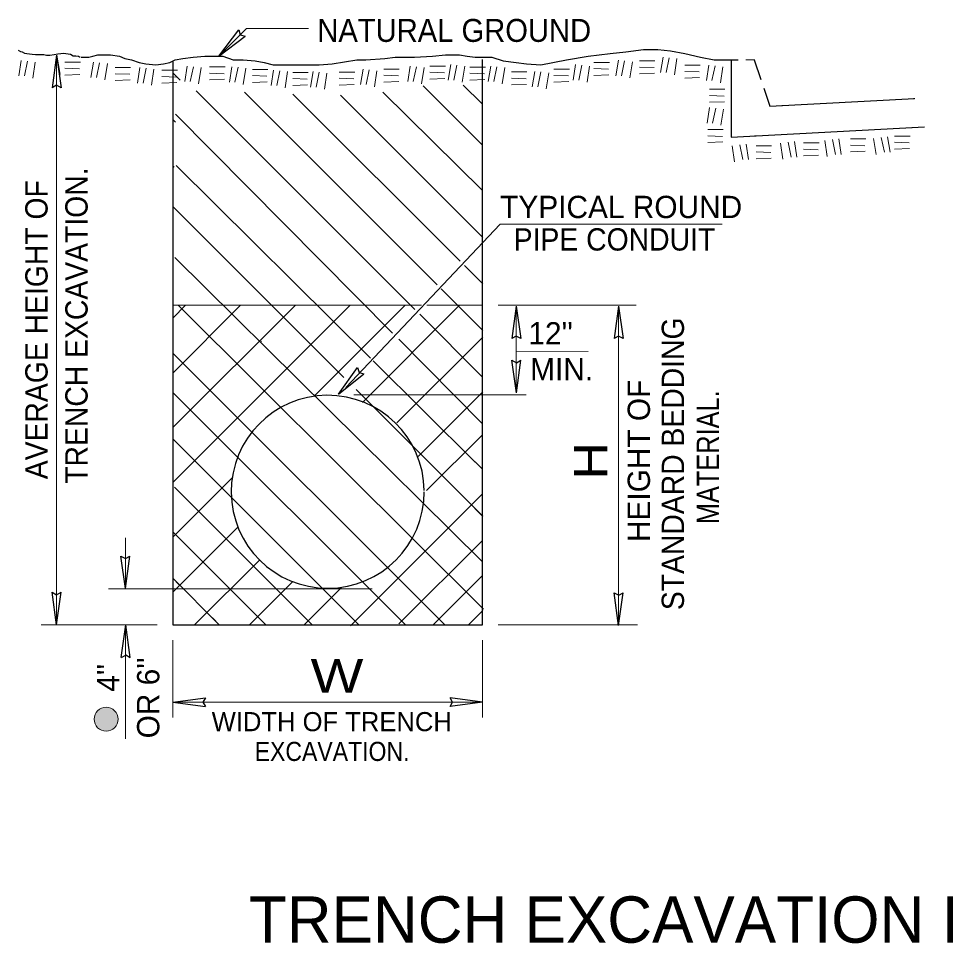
# Model space of a CAD drawing. Extents: x 701 to 1070, y -298 to -22.
# Drawn here: x 854.7 to 908.2, y -153 to -99.7 of the extents above; entities that cross this region are included whole.
import ezdxf

# ---------------------------------------------------------------- set-up
doc = ezdxf.new("R2010")
doc.units = 0
doc.header["$LTSCALE"] = 0.62
doc.layers.add('1', color=7, linetype='Continuous', lineweight=13)

msp = doc.modelspace()

# ---------------------------------------------------------------- hatches: boundary and pattern name
at = {"layer": '1'}
msp.add_hatch(color=256, dxfattribs=at).paths.add_polyline_path([(860.3789, -140.0547, 1), (859.0011, -140.0547, 1)])

# ---------------------------------------------------------------- linework, layer by layer
at = {"layer": '1', "lineweight": 25}
for p, q in [((866.1793, -101.8916), (867.3218, -100.3849)), ((866.1793, -101.8916), (867.6858, -100.749)), ((856.8398, -101.847), (856.5825, -103.7203)), ((856.8398, -101.847), (857.0973, -103.7203)), ((856.8408, -101.8467), (857.0368, -102.9513)), ((895.6259, -102.105), (895.6259, -106.56)), ((895.6259, -102.105), (896.0358, -102.105)), ((896.9624, -102.105), (897.3366, -103.2455)), ((897.5148, -103.7444), (897.8534, -104.778)), ((897.8534, -104.778), (906.1753, -104.3325)), ((895.6259, -106.56), (906.7456, -105.9719)), ((883.2781, -116.2814), (883.0207, -118.1547)), ((883.2781, -116.2814), (883.5355, -118.1547)), ((889.1598, -116.2814), (888.9023, -118.1547)), ((889.1598, -116.2814), (889.4172, -118.1547)), ((873.0453, -121.3567), (874.1433, -119.8172)), ((883.2799, -121.2681), (883.0225, -119.3948)), ((883.2799, -121.2681), (883.5373, -119.3948)), ((873.0453, -121.3567), (874.5178, -120.1705)), ((860.8023, -132.5397), (860.5449, -130.6664)), ((860.8023, -132.5397), (861.0598, -130.6664)), ((856.8417, -134.618), (856.5843, -132.7447)), ((856.8417, -134.618), (857.0991, -132.7447)), ((889.1616, -134.6531), (888.9042, -132.7797)), ((889.1616, -134.6531), (889.419, -132.7797)), ((860.8005, -134.6273), (860.5431, -136.5006)), ((860.8005, -134.6273), (861.0579, -136.5006)), ((863.5237, -139.0742), (865.3969, -138.8168)), ((863.5237, -139.0742), (865.3969, -139.3317)), ((881.3428, -139.0724), (879.4694, -138.815)), ((881.3428, -139.0724), (879.4694, -139.3298))]:
    msp.add_line(p, q, dxfattribs=at)
at = {"layer": '1'}
for p, q in [((854.8093, -102.1495), (854.6668, -103.0405)), ((855.1657, -102.1852), (854.9875, -103.0405)), ((856.8408, -134.6183), (856.8408, -102.1724)), ((889.1483, -102.1317), (889.0058, -103.0227)), ((889.5048, -102.1674), (889.3266, -103.0227)), ((889.9503, -102.2208), (889.8076, -103.1475)), ((890.3601, -102.1674), (891.2511, -102.1674)), ((891.7143, -101.9536), (891.5718, -102.8446)), ((892.0708, -101.9892), (891.8926, -102.8446)), ((892.5163, -102.0427), (892.3738, -102.9693)), ((895.6259, -102.105), (895.6259, -102.5149)), ((896.4813, -102.105), (896.998, -102.105)), ((855.6112, -102.2387), (855.4687, -103.1653)), ((857.3219, -102.2387), (858.2129, -102.2387)), ((857.3219, -102.595), (858.1595, -102.6307)), ((858.9614, -102.2387), (858.8188, -103.1297)), ((859.3178, -102.2743), (859.1396, -103.1297)), ((859.7633, -102.3277), (859.6207, -103.2544)), ((860.2088, -102.5505), (861.0998, -102.5505)), ((861.6344, -102.5595), (861.4918, -103.4505)), ((861.9908, -102.595), (861.8126, -103.4505)), ((862.4363, -102.6486), (862.2937, -103.5752)), ((862.8996, -102.7109), (863.7906, -102.7109)), ((864.3519, -102.4703), (864.2093, -103.3613)), ((864.7083, -102.5059), (864.5302, -103.3613)), ((865.1537, -102.5595), (865.0112, -103.486)), ((865.6438, -102.5149), (866.5348, -102.5149)), ((866.9179, -102.5059), (866.7753, -103.3969)), ((867.2743, -102.5416), (867.0961, -103.3969)), ((867.7198, -102.595), (867.5772, -103.5217)), ((868.1028, -102.6575), (868.9938, -102.6575)), ((869.3236, -102.702), (869.1809, -103.593)), ((869.68, -102.7377), (869.5018, -103.593)), ((874.4646, -102.6486), (874.3221, -103.5396)), ((874.821, -102.6842), (874.6428, -103.5396)), ((875.2665, -102.7377), (875.124, -103.6642)), ((875.6586, -102.6396), (876.5496, -102.6396)), ((877.1733, -102.4703), (877.0308, -103.3613)), ((877.5297, -102.5059), (877.3515, -103.3613)), ((877.9752, -102.5595), (877.8327, -103.486)), ((878.3137, -102.4703), (879.2047, -102.4703)), ((879.5077, -102.3812), (879.3651, -103.2722)), ((879.8641, -102.4168), (879.6858, -103.2722)), ((880.3096, -102.4703), (880.167, -103.3969)), ((880.6125, -102.5238), (881.5035, -102.5238)), ((881.8065, -102.4703), (881.6639, -103.3613)), ((882.1629, -102.5059), (881.9847, -103.3613)), ((882.6084, -102.5595), (882.4658, -103.486)), ((885.4417, -102.6486), (886.3327, -102.6486)), ((886.6891, -102.3812), (886.5466, -103.2722)), ((887.0455, -102.4168), (886.8673, -103.2722)), ((887.491, -102.4703), (887.3485, -103.3969)), ((887.7405, -102.2565), (888.6315, -102.2565)), ((887.7405, -102.6129), (888.5781, -102.6486)), ((890.3601, -102.5238), (891.1977, -102.5595)), ((892.9618, -102.4168), (893.8528, -102.4168)), ((894.3518, -102.4168), (894.2092, -103.3078)), ((894.7081, -102.4525), (894.5299, -103.3078)), ((895.1536, -102.5059), (895.0111, -103.4326)), ((857.3219, -102.9871), (858.1773, -102.9514)), ((860.2088, -102.9069), (861.0463, -102.9426)), ((860.2088, -103.2989), (861.0642, -103.2632)), ((862.8996, -103.0673), (863.7372, -103.103)), ((863.5232, -102.8623), (863.9399, -103.2773)), ((865.6438, -102.8713), (866.4813, -102.9069)), ((865.6438, -103.2632), (866.4991, -103.2277)), ((868.1028, -103.0138), (868.9404, -103.0495)), ((870.1255, -102.7911), (869.9828, -103.7177)), ((870.4195, -102.8357), (871.3105, -102.8357)), ((870.4195, -103.1921), (871.257, -103.2277)), ((871.5867, -102.7911), (871.4441, -103.6821)), ((871.9431, -102.8267), (871.7648, -103.6821)), ((872.3886, -102.8802), (872.246, -103.8068)), ((873.0925, -102.8177), (873.9835, -102.8177)), ((873.0925, -103.1742), (873.93, -103.2098)), ((875.6586, -102.996), (876.4962, -103.0317)), ((878.3137, -102.8267), (879.1513, -102.8623)), ((878.3137, -103.2187), (879.1692, -103.1832)), ((880.6125, -102.8802), (881.4501, -102.9158)), ((880.6125, -103.2722), (881.4678, -103.2366)), ((883.0004, -102.8089), (883.8914, -102.8089)), ((883.0004, -103.1653), (883.8379, -103.2009)), ((884.3369, -102.7732), (884.1943, -103.6642)), ((884.6933, -102.8089), (884.5152, -103.6642)), ((885.1388, -102.8623), (884.9962, -103.789)), ((885.4417, -103.005), (886.2793, -103.0405)), ((887.7405, -103.005), (888.5958, -102.9693)), ((890.3601, -102.9158), (891.2154, -102.8802)), ((892.9618, -102.7732), (893.7993, -102.8089)), ((892.9618, -103.1653), (893.8171, -103.1297)), ((895.6259, -103.1386), (895.6259, -104.0296)), ((862.8996, -103.4593), (863.7549, -103.4237)), ((868.1028, -103.4059), (868.9582, -103.3702)), ((870.4195, -103.5841), (871.2748, -103.5485)), ((873.0925, -103.5662), (873.9478, -103.5306)), ((875.6586, -103.3881), (876.5139, -103.3524)), ((877.9258, -103.6038), (881.3431, -107.0212)), ((880.2239, -103.5671), (881.2881, -104.6311)), ((883.0004, -103.5573), (883.8558, -103.5217)), ((885.4417, -103.3969), (886.2972, -103.3613)), ((894.3873, -103.8068), (895.2783, -103.8068)), ((864.8718, -103.8909), (877.4495, -116.4686)), ((867.6396, -103.9683), (878.7262, -115.0547)), ((870.4353, -104.0909), (880.0399, -113.6952)), ((873.1598, -104.1387), (881.3608, -112.3432)), ((875.5955, -103.9632), (881.3336, -109.6257)), ((894.3873, -104.1632), (895.2249, -104.1988)), ((906.1097, -104.3365), (906.1986, -104.3317)), ((894.3873, -104.8582), (894.2448, -105.7492)), ((894.3873, -104.5552), (895.2428, -104.5197)), ((894.7438, -104.8938), (894.5656, -105.7492)), ((897.8534, -104.778), (897.9423, -104.7732)), ((898.5562, -104.7404), (899.4459, -104.6929)), ((863.6703, -105.2395), (876.1671, -117.8359)), ((895.1893, -104.9473), (895.0468, -105.8739)), ((863.5232, -105.5353), (863.6871, -105.6992)), ((906.0182, -106.0107), (906.7477, -105.972)), ((894.2894, -106.1235), (895.1804, -106.1235)), ((894.2894, -106.4798), (895.1269, -106.5154)), ((895.6259, -106.1502), (895.6259, -106.56)), ((896.9783, -106.4885), (897.8681, -106.4415)), ((905.0348, -106.4977), (905.9258, -106.4977)), ((894.2894, -106.8718), (895.1448, -106.8362)), ((895.6259, -106.56), (896.3554, -106.5215)), ((896.1338, -106.9966), (896.3119, -107.8519)), ((896.4901, -106.9609), (896.6328, -107.8519)), ((898.4682, -106.9075), (898.6108, -107.8342)), ((898.9137, -106.8541), (899.0919, -107.7094)), ((899.2701, -106.8184), (899.4127, -107.7094)), ((899.7958, -106.8897), (900.6868, -106.8897)), ((901.0164, -106.7472), (901.159, -107.6737)), ((901.4619, -106.6937), (901.6402, -107.5491)), ((901.8183, -106.6581), (901.9608, -107.5491)), ((902.4866, -106.6581), (903.3776, -106.6581)), ((902.4866, -107.0145), (903.3242, -107.05)), ((903.8231, -106.6313), (903.9656, -107.558)), ((904.2686, -106.5778), (904.4468, -107.4332)), ((904.625, -106.5422), (904.7675, -107.4332)), ((905.0348, -106.8541), (905.8724, -106.8897)), ((895.6883, -107.05), (895.8308, -107.9767)), ((897.0693, -107.05), (897.9603, -107.05)), ((897.0693, -107.4064), (897.9068, -107.4421)), ((899.7958, -107.2461), (900.6333, -107.2817)), ((902.4866, -107.4064), (903.3419, -107.3708)), ((905.0348, -107.2461), (905.8902, -107.2104)), ((897.0693, -107.7985), (897.9247, -107.7628)), ((899.7958, -107.6382), (900.6512, -107.6025)), ((863.5232, -108.2083), (863.599, -108.2837)), ((863.7206, -108.2005), (874.8861, -119.2709)), ((863.5588, -110.5797), (873.3652, -120.3856)), ((873.4818, -120.9627), (882.35, -111.5593)), ((882.35, -111.5593), (895.1113, -111.5593)), ((863.5232, -113.2343), (863.5485, -113.2596)), ((863.6451, -113.4879), (881.3049, -130.9812)), ((881.3521, -115.0074), (880.2915, -113.9468)), ((881.3088, -114.9642), (881.3466, -115.0019)), ((881.361, -117.6893), (878.9549, -115.2833)), ((863.5144, -116.2371), (877.8177, -116.2371)), ((863.5322, -123.276), (870.571, -116.2371)), ((863.5322, -120.1396), (867.4168, -116.2371)), ((863.5322, -116.9855), (864.2628, -116.2371)), ((877.6557, -129.9947), (863.8388, -116.2218)), ((873.7251, -116.2371), (865.4014, -124.5607)), ((871.6284, -121.4878), (876.8793, -116.2371)), ((880.0156, -116.2371), (874.4298, -121.8228)), ((881.3343, -116.2371), (878.1379, -116.2371)), ((882.2253, -116.2371), (890.1689, -116.2371)), ((883.279, -121.2685), (883.279, -116.6309)), ((889.1607, -116.2811), (889.1607, -134.6534)), ((877.7257, -116.7449), (881.3431, -120.3663)), ((881.1608, -117.4892), (881.3623, -117.6908)), ((876.4022, -123.0028), (881.3521, -118.0725)), ((876.5208, -118.1924), (881.3431, -123.053)), ((868.5973, -118.2906), (868.6224, -118.3157)), ((863.5233, -118.9916), (879.1763, -134.6273)), ((883.279, -118.9046), (887.4152, -118.8862)), ((875.0505, -119.4338), (880.9202, -125.2537)), ((881.2664, -120.2856), (881.342, -120.3612)), ((863.5233, -121.2533), (876.906, -134.6183)), ((873.9419, -121.3967), (883.8363, -121.3967)), ((874.0698, -121.0902), (880.47, -127.4904)), ((877.6276, -124.9333), (881.3521, -121.2087)), ((863.5233, -123.9263), (874.1938, -134.5967)), ((881.3431, -123.6888), (878.1105, -126.9002)), ((864.1208, -125.8415), (865.7688, -124.1931)), ((881.3431, -125.6729), (880.9103, -125.2439)), ((863.5322, -126.4301), (864.1785, -125.7837)), ((863.5322, -129.5842), (866.9438, -126.1727)), ((871.5421, -134.6183), (863.6293, -126.7052)), ((881.3431, -127.0898), (878.9596, -129.4674)), ((881.361, -128.3813), (880.4249, -127.4452)), ((880.8008, -127.8212), (881.3552, -128.3756)), ((863.5322, -132.7383), (867.2823, -128.9882)), ((863.5233, -129.2723), (868.8691, -134.6183)), ((863.5233, -129.2723), (863.6744, -129.4235)), ((873.7428, -134.6712), (878.9931, -129.434)), ((860.8014, -132.5401), (860.8014, -129.6179)), ((876.5205, -134.5617), (881.3256, -129.7685)), ((877.3242, -129.6712), (881.3967, -133.7273)), ((864.7796, -134.6273), (868.5202, -130.8866)), ((863.5233, -131.9453), (866.1961, -134.6183)), ((863.5233, -131.9453), (863.9139, -132.336)), ((867.9336, -134.6273), (870.4275, -132.1333)), ((878.4937, -134.6273), (881.3431, -131.7907)), ((874.9812, -132.5578), (859.8352, -132.5578)), ((864.2288, -132.651), (865.4889, -133.911)), ((871.0878, -134.6273), (873.2157, -132.4993)), ((880.5323, -134.6273), (881.3521, -133.8076)), ((865.8038, -134.226), (866.1943, -134.6167)), ((862.6323, -134.6183), (855.9498, -134.6183)), ((860.8014, -141.1851), (860.8014, -134.6094)), ((868.7146, -134.4637), (868.8658, -134.6149)), ((876.6733, -134.3865), (876.9128, -134.6257)), ((882.2341, -134.6183), (890.2418, -134.6183)), ((863.5233, -135.5093), (863.5233, -139.9643)), ((881.3431, -135.5093), (881.3431, -139.9643)), ((863.5233, -139.0733), (881.3431, -139.0733))]:
    msp.add_line(p, q, dxfattribs=at)
msp.add_lwpolyline([(866.1783, -101.8912), (867.7643, -100.3052), (871.3283, -100.3052)], dxfattribs=at)
at = {"layer": '1', "lineweight": 25}
for points in [[(867.3218, -100.3849), (867.4033, -100.6713), (867.6858, -100.749)], [(858.2041, -101.9624), (858.1505, -101.9624), (858.0971, -101.9267), (857.9545, -101.909), (857.7941, -101.8912), (857.6338, -101.8021), (857.509, -101.7842), (857.3665, -101.7665), (857.2418, -101.7486), (857.0813, -101.7665), (856.921, -101.7842), (856.7072, -101.8199), (856.4576, -101.8556), (856.2617, -101.8556), (856.1013, -101.8199), (855.9587, -101.8199), (855.8162, -101.8199), (855.6379, -101.8199), (855.4419, -101.8021), (855.2815, -101.7842), (855.139, -101.7665), (855.0143, -101.7486), (854.8717, -101.6773), (854.7826, -101.6417), (854.6578, -101.5704)], [(858.2575, -101.9624), (858.703, -101.9624), (858.9168, -101.8912), (859.2198, -101.8199), (859.5049, -101.8199), (859.9504, -101.8199), (860.4671, -101.8912), (860.7701, -102.0337), (861.1443, -102.105), (861.5898, -102.2654), (861.964, -102.3367), (862.5521, -102.4079), (862.9976, -102.3367), (863.354, -102.2654), (863.6569, -102.105), (864.1024, -102.0337), (864.6905, -101.9624), (865.3675, -101.8912), (865.9556, -101.8912), (866.4011, -101.8912), (866.9891, -102.105), (867.5772, -102.105), (868.2544, -102.1763), (868.7711, -102.2654), (869.2879, -102.4079), (869.9473, -102.4079), (870.464, -102.4079), (871.1412, -102.4079), (871.9431, -102.4079), (872.6915, -102.3367), (874.0993, -102.105), (874.6161, -102.105), (875.7209, -102.0337), (876.3089, -101.9624), (877.4317, -101.9624), (878.4653, -101.8912), (879.2137, -101.8199), (880.0156, -101.8199), (880.4611, -101.8912), (880.9066, -101.9624), (881.3521, -101.9624), (881.8688, -101.9624), (882.5282, -102.1763), (883.2767, -102.2654), (883.8647, -102.3367), (884.6843, -102.4079), (886.1635, -102.105), (887.4109, -101.8912), (888.6761, -101.7486), (889.5671, -101.6595), (890.6006, -101.5169), (891.4204, -101.5169), (892.151, -101.5882), (892.9707, -101.7486), (893.8617, -101.9624), (894.6636, -102.105), (895.2695, -102.105), (895.6259, -102.105)], [(863.5233, -102.2287), (863.5233, -134.6273), (881.3431, -134.6273), (881.3431, -102.0827)], [(857.0973, -103.7203), (856.8373, -103.5754), (856.5825, -103.7203)], [(883.5355, -118.1547), (883.2754, -118.0098), (883.0207, -118.1547)], [(889.4172, -118.1547), (889.1571, -118.0098), (888.9023, -118.1547)], [(874.1433, -119.8172), (874.2331, -120.1012), (874.5178, -120.1705)], [(883.0225, -119.3948), (883.2826, -119.5397), (883.5373, -119.3948)], [(860.5449, -130.6664), (860.805, -130.8113), (861.0598, -130.6664)], [(856.5843, -132.7447), (856.8443, -132.8896), (857.0991, -132.7447)], [(888.9042, -132.7797), (889.1643, -132.9247), (889.419, -132.7797)], [(861.0772, -136.5199), (860.8171, -136.375), (860.5623, -136.5199)], [(865.3969, -138.8168), (865.252, -139.0769), (865.3969, -139.3317)], [(879.4694, -139.3298), (879.6143, -139.0697), (879.4694, -138.815)]]:
    msp.add_lwpolyline(points, dxfattribs=at)
at = {"layer": '1'}
msp.add_circle((859.69, -140.0547), 0.6889, dxfattribs=at)
at = {"layer": '1', "lineweight": 25}
msp.add_arc((872.4332, -126.9646), 5.5509, 0.6533, 359.95605, dxfattribs=at)

# ---------------------------------------------------------------- texts
at = {"layer": '1'}
for s, height, width, p in [('NATURAL GROUND', 1.32, 0.95, (871.8349, -101.0779)), ('PIPE CONDUIT', 1.283, 0.95, (883.1273, -113.0855)), ('W', 1.925, 1.25, (871.4478, -138.5172)), ('EXCAVATION.', 1.1, 0.9, (868.2325, -142.456))]:
    msp.add_text(s, height=height, dxfattribs=dict(at, width=width)).set_placement(p)
for s, height, width, p in [('TRENCH EXCAVATION.', 1.283, 0.95, (858.6258, -126.5065)), ('AVERAGE HEIGHT OF', 1.283, 0.95, (856.3243, -126.2432)), ('STANDARD BEDDING', 1.283, 0.95, (892.9213, -133.7788)), ('MATERIAL.', 1.283, 0.85, (894.9364, -128.8279)), ('H', 1.925, 1.15, (888.5173, -126.2554))]:
    msp.add_text(s, height=height, rotation=90, dxfattribs=dict(at, width=width)).set_placement(p)
for s, height, p in [('TYPICAL ROUND ', 1.283, (882.3487, -111.2177)), ("12''", 1.283, (883.971, -118.4889)), ('MIN.', 1.283, (884.0727, -120.5568)), ('WIDTH OF TRENCH', 1.1, (865.7612, -140.7441)), ('TRENCH EXCAVATION IN CUT SECTIONS', 2.667, (867.9002, -152.9166))]:
    msp.add_text(s, height=height, dxfattribs=at).set_placement(p)
for s, p in [('HEIGHT OF', (890.9643, -129.8592)), ("4''", (860.4436, -138.4759)), ("OR 6''", (862.75, -141.1557))]:
    msp.add_text(s, height=1.283, rotation=90, dxfattribs=at).set_placement(p)

doc.saveas('drawing.dxf')
